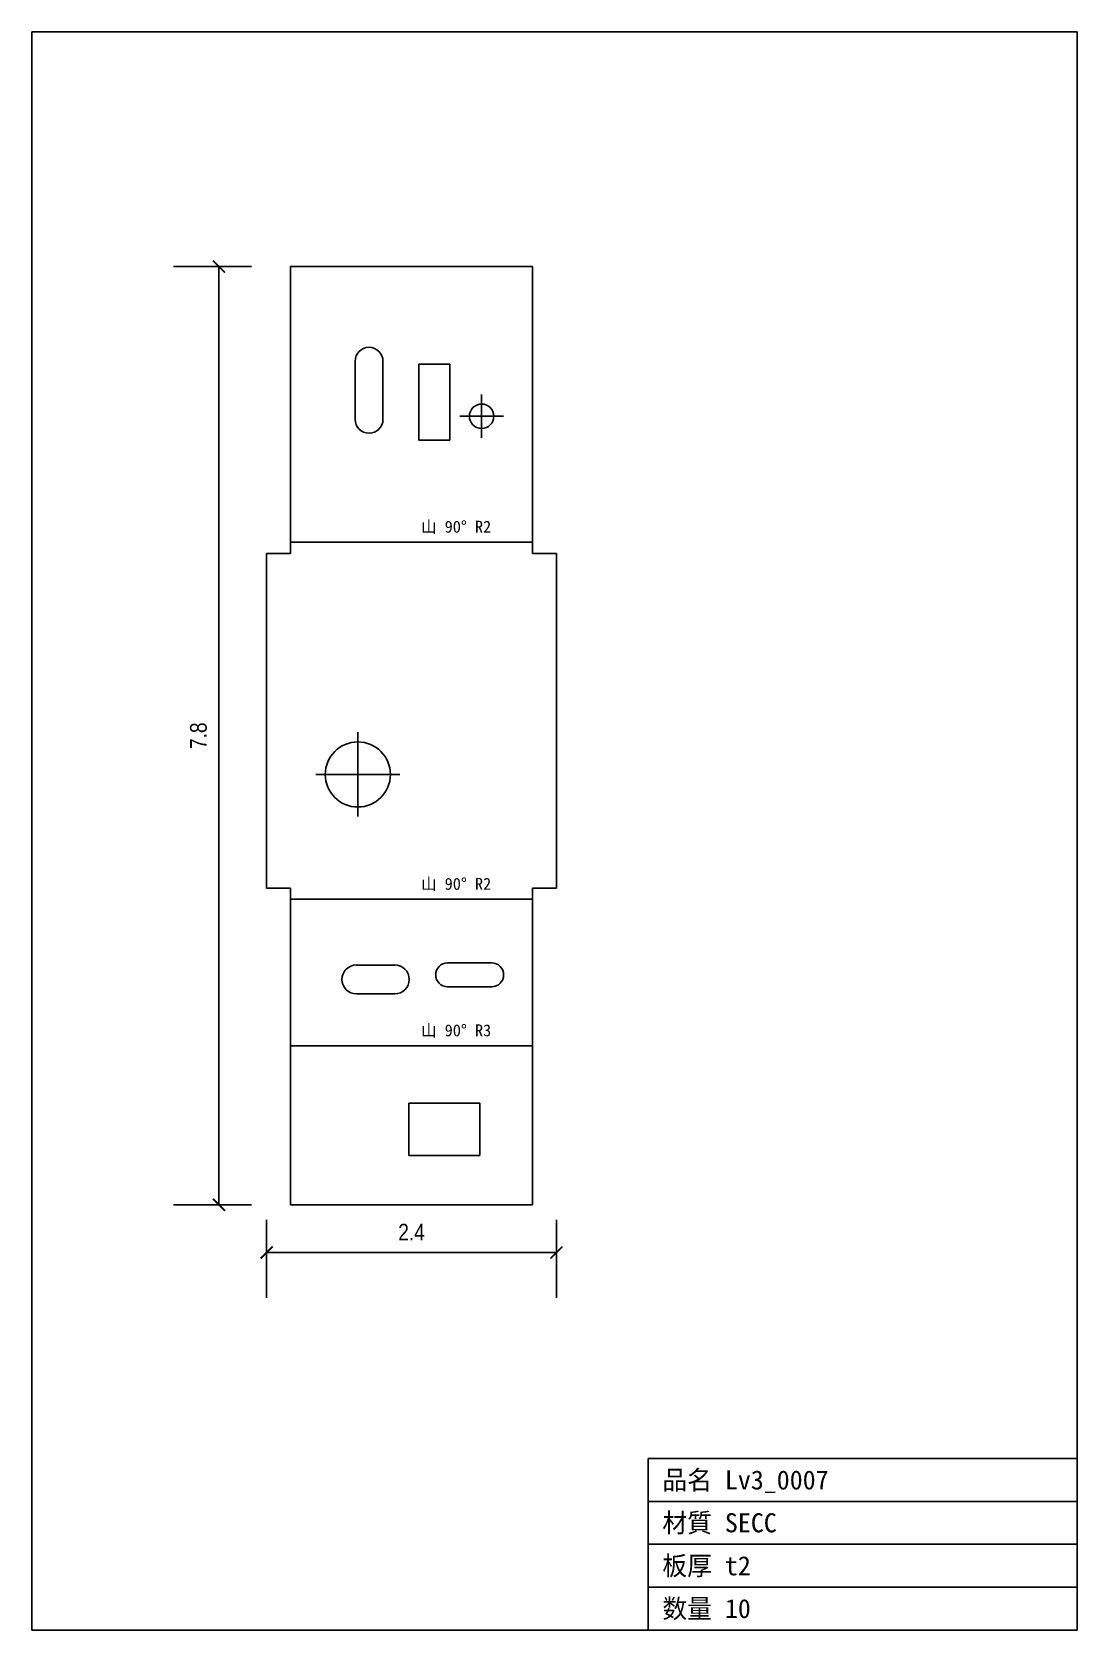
# Model space of a CAD drawing. Header units: inches. Extents: x -1.9 to 6.7, y -6.1 to 7.1.
import ezdxf

# ---------------------------------------------------------------- set-up
doc = ezdxf.new("R2010")
doc.units = ezdxf.units.IN
doc.linetypes.add('CENTER', pattern=[5.08, 3.175, -0.635, 0.635, -0.635])
doc.linetypes.add('PHANTOM', pattern=[6.35, 3.175, -0.635, 0.635, -0.635, 0.635, -0.635])
doc.styles.add('OpenSansCondensed-Light', font='OpenSansCondensed-Light.ttf')
doc.dimstyles.new('EZDXF', dxfattribs={"dimtxt": 0.25, "dimasz": 0.175, "dimexe": 0.375, "dimexo": 0.125, "dimgap": 0.1, "dimtad": 1, "dimlfac": 100, "dimzin": 12, "dimdsep": 46, "dimtxsty": 'OpenSansCondensed-Light', "dimblk": 'ARCHTICK', "dimcen": 2.5, "dimazin": 3, "dimtfac": 0.5, "dimtmove": 2, "dimatfit": 3})

# ---------------------------------------------------------------- blocks, each defined once
blk = doc.blocks.new('HOLE_D5_13')
blk.add_circle((0, 0), 0.101)
blk = doc.blocks.new('_ARCHTICK')
at = {"color": 0, "linetype": 'BYBLOCK', "const_width": 0.15}
blk.add_lwpolyline([(-0.5, -0.5), (0.5, 0.5)], dxfattribs=at)

msp = doc.modelspace()

# ---------------------------------------------------------------- linework, layer by layer
at = {"color": 7, "linetype": 'CONTINUOUS'}
for p, q in [((6.695, 7.075), (-1.939, 7.075)), ((-1.939, 7.075), (-1.939, -6.132)), ((6.695, -6.132), (6.695, 7.075)), ((2.197, 5.136), (0.197, 5.136)), ((0.197, 5.136), (0.197, 2.765)), ((0.197, 2.765), (0.197, 5.136)), ((2.197, 2.765), (2.197, 5.136)), ((0.73, 3.874), (0.73, 4.354)), ((0.961, 4.354), (0.961, 3.874)), ((0.197, 2.765), (0, 2.765)), ((0, 2.765), (0, 1.464)), ((2.394, 2.765), (2.197, 2.765)), ((2.394, 0), (2.394, 2.765)), ((0, 1.464), (0, 1.393)), ((0, 1.393), (0, 1.267)), ((0, 1.267), (0, 0)), ((0, 0), (0.197, 0)), ((0.197, 0), (0.197, -2.618)), ((2.197, -0.88), (2.197, 0)), ((2.197, 0), (2.197, -2.618)), ((2.197, 0), (2.394, 0)), ((0.742, -0.636), (1.058, -0.636)), ((1.495, -0.619), (1.859, -0.619)), ((1.058, -0.875), (0.742, -0.875)), ((1.859, -0.816), (1.495, -0.816)), ((2.197, -2.618), (2.197, -0.88)), ((1.174, -1.99), (1.174, -1.778)), ((1.174, -1.778), (1.761, -1.778)), ((1.761, -1.778), (1.761, -2.21)), ((1.761, -2.21), (1.761, -1.778)), ((1.174, -2.024), (1.174, -1.99)), ((1.174, -2.057), (1.174, -2.024)), ((1.174, -2.21), (1.174, -2.057)), ((1.761, -2.21), (1.174, -2.21)), ((1.174, -2.21), (1.761, -2.21)), ((0.197, -2.618), (1.246, -2.618)), ((1.246, -2.618), (1.524, -2.618)), ((1.524, -2.618), (2.197, -2.618)), ((3.151, -6.132), (3.151, -4.714)), ((3.151, -4.714), (6.695, -4.714)), ((3.151, -5.069), (6.695, -5.069)), ((3.151, -5.423), (6.695, -5.423)), ((3.151, -5.777), (6.695, -5.777)), ((-1.939, -6.132), (6.695, -6.132))]:
    msp.add_line(p, q, dxfattribs=at)
at = {"color": 1, "linetype": 'CENTER'}
for p, q in [((1.776, 3.72), (1.776, 4.079)), ((1.597, 3.899), (1.956, 3.899)), ((0.753, 0.591), (0.753, 1.288)), ((0.405, 0.939), (1.101, 0.939))]:
    msp.add_line(p, q, dxfattribs=at)
at = {"color": 4, "linetype": 'PHANTOM'}
for p, q in [((0.197, 2.858), (1.197, 2.858)), ((1.197, 2.858), (2.197, 2.858)), ((2.197, -0.093), (0.197, -0.093)), ((2.197, -1.304), (0.197, -1.304))]:
    msp.add_line(p, q, dxfattribs=at)
at = {"color": 7, "linetype": 'CONTINUOUS'}
msp.add_lwpolyline([(1.258, 3.702), (1.258, 4.329), (1.512, 4.329), (1.512, 3.702)], close=True, dxfattribs=at)
msp.add_circle((0.753, 0.939), 0.269, dxfattribs=at)
for centre, radius, start, end in [((0.846, 4.354), 0.115, 0, 180), ((0.846, 3.874), 0.115, 180, 0), ((0.742, -0.755), 0.12, 90, -90), ((1.058, -0.755), 0.12, -90, 90), ((1.495, -0.717), 0.0986, 90, -90), ((1.859, -0.717), 0.0986, -90, 90)]:
    msp.add_arc(centre, radius, start, end, dxfattribs=at)

# ---------------------------------------------------------------- block references
msp.add_blockref('HOLE_D5_13', (1.776, 3.899), dxfattribs=at)

# ---------------------------------------------------------------- texts
at = {"color": 2}
for s, height, p in [('山 90° R2', 0.0984, (1.276, 2.937)), ('山 90° R2', 0.0984, (1.276, -0.014)), ('山 90° R3', 0.0984, (1.276, -1.225)), ('品名 Lv3_0007', 0.15748, (3.269, -4.97)), ('材質 SECC', 0.1575, (3.269, -5.324)), ('板厚 t2', 0.1575, (3.269, -5.679)), ('数量 10', 0.1575, (3.269, -6.033))]:
    msp.add_text(s, height=height, dxfattribs=at).set_placement(p)

# ---------------------------------------------------------------- dimensions: what is measured, and where the dimension line sits
at = {"color": 8}
msp.add_linear_dim(base=(-0.394, -2.618), p1=(0, -2.618), p2=(0, 5.136), angle=90, dimstyle='EZDXF', override={"dimtxt": 0.137795, "dimasz": 0.098425, "dimdec": 1, "dimlfac": 1}, dxfattribs=at).render()
msp.add_linear_dim(base=(0, -3.012), p1=(0, -2.618), p2=(2.394, -2.618), dimstyle='EZDXF', override={"dimtxt": 0.137795, "dimasz": 0.098425, "dimdec": 1, "dimlfac": 1}, dxfattribs=at).render()

doc.saveas('drawing.dxf')
